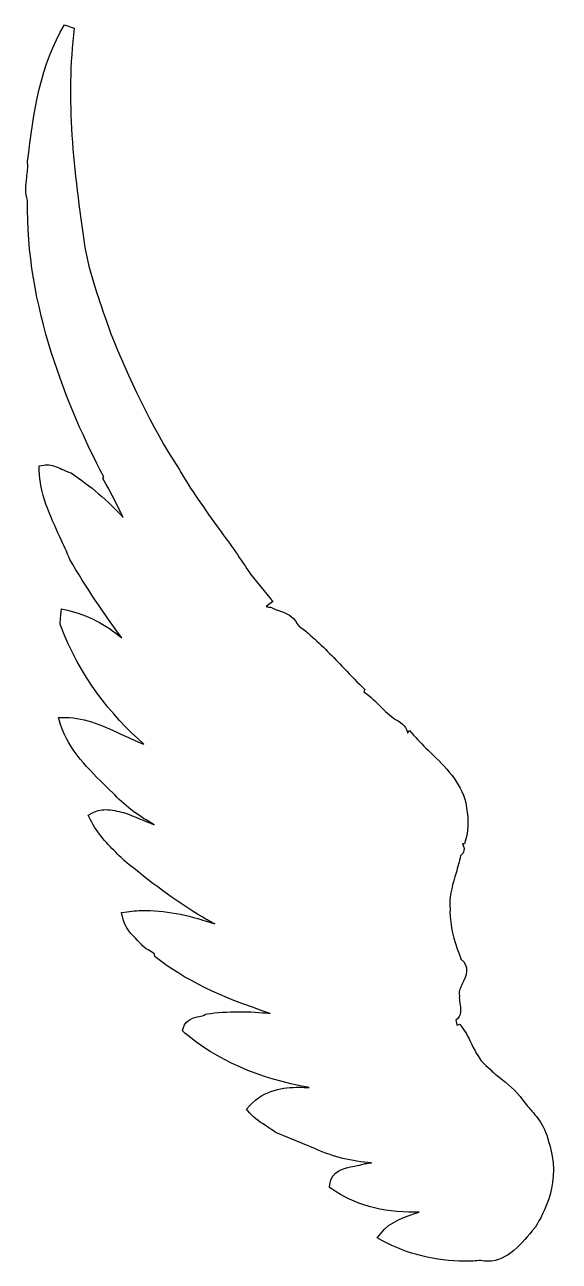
# Model space of a CAD drawing. Header units: centimetres. Extents: x -4.1 to 4.2, y -9.5 to 9.5.
import ezdxf

# ---------------------------------------------------------------- set-up
doc = ezdxf.new("R2010")
doc.units = ezdxf.units.CM
doc.header["$MEASUREMENT"] = 0
doc.layers.add('Camada 1', color=7, linetype='Continuous')

msp = doc.modelspace()

# ---------------------------------------------------------------- linework, layer by layer
at = {"layer": 'Camada 1'}
msp.add_open_spline([(-4.04119, 6.82764), (-4.07331, 5.21545), (-3.42556, 3.62732), (-2.86745, 2.56653), (-2.86745, 2.56653), (-2.86745, 2.56653), (-2.8788, 2.53806), (-2.8788, 2.53806), (-2.8788, 2.53806), (-2.8788, 2.53806), (-2.85898, 2.50401), (-2.85898, 2.50401), (-2.85898, 2.50401), (-2.77127, 2.35357), (-2.69565, 2.20006), (-2.62197, 2.0517), (-2.62197, 2.0517), (-2.6035, 2.01421), (-2.58464, 1.97629), (-2.56598, 1.93878), (-2.56598, 1.93878), (-2.8053, 2.19619), (-3.07255, 2.42474), (-3.36534, 2.62098), (-3.36534, 2.62098), (-3.36534, 2.62098), (-3.37516, 2.6277), (-3.37516, 2.6277), (-3.37516, 2.6277), (-3.37516, 2.6277), (-3.38688, 2.63135), (-3.38688, 2.63135), (-3.38688, 2.63135), (-3.43458, 2.64558), (-3.47692, 2.6654), (-3.51674, 2.68368), (-3.51674, 2.68368), (-3.58791, 2.71601), (-3.66141, 2.74985), (-3.74415, 2.74985), (-3.74415, 2.74985), (-3.75973, 2.74985), (-3.7755, 2.74832), (-3.79148, 2.74601), (-3.79148, 2.74601), (-3.79148, 2.74601), (-3.8598, 2.73524), (-3.8598, 2.73524), (-3.8598, 2.73524), (-3.8598, 2.73524), (-3.8598, 2.6656), (-3.8598, 2.6656), (-3.8598, 2.6656), (-3.85864, 2.32162), (-3.69147, 1.95953), (-3.54391, 1.63963), (-3.54391, 1.63963), (-3.48676, 1.51594), (-3.43289, 1.39875), (-3.39077, 1.28967), (-3.39077, 1.28967), (-3.14241, 0.86028), (-2.85554, 0.45068), (-2.58699, 0.07727), (-2.58699, 0.07727), (-2.82919, 0.28391), (-3.12682, 0.43972), (-3.42733, 0.50706), (-3.42733, 0.50706), (-3.42733, 0.50706), (-3.51718, 0.52706), (-3.51718, 0.52706), (-3.51718, 0.52706), (-3.51718, 0.52706), (-3.52546, 0.43472), (-3.52546, 0.43472), (-3.52546, 0.43472), (-3.52546, 0.43472), (-3.53644, 0.30891), (-3.53644, 0.30891), (-3.53644, 0.30891), (-3.53644, 0.30891), (-3.53758, 0.29084), (-3.53758, 0.29084), (-3.53758, 0.29084), (-3.53758, 0.29084), (-3.53144, 0.27372), (-3.53144, 0.27372), (-3.53144, 0.27372), (-3.24402, -0.50564), (-2.75671, -1.10894), (-2.24766, -1.56278), (-2.24766, -1.56278), (-2.25864, -1.55815), (-2.26978, -1.55318), (-2.28113, -1.54873), (-2.28113, -1.54873), (-2.3708, -1.51179), (-2.46255, -1.46872), (-2.55624, -1.42522), (-2.55624, -1.42522), (-2.84673, -1.28999), (-3.14687, -1.14992), (-3.44889, -1.14992), (-3.44889, -1.14992), (-3.44889, -1.14992), (-3.56164, -1.14992), (-3.56164, -1.14992), (-3.56164, -1.14992), (-3.56164, -1.14992), (-3.53471, -1.25671), (-3.53471, -1.25671), (-3.53471, -1.25671), (-3.39869, -1.66073), (-3.09857, -1.95275), (-2.80769, -2.23556), (-2.80769, -2.23556), (-2.80769, -2.23556), (-2.69688, -2.34407), (-2.69688, -2.34407), (-2.69688, -2.34407), (-2.51641, -2.53338), (-2.31075, -2.67729), (-2.09008, -2.80503), (-2.09008, -2.80503), (-2.23917, -2.74116), (-2.39038, -2.67922), (-2.54469, -2.62207), (-2.54469, -2.62207), (-2.54469, -2.62207), (-2.54874, -2.62035), (-2.54874, -2.62035), (-2.54874, -2.62035), (-2.54874, -2.62035), (-2.5603, -2.61728), (-2.5603, -2.61728), (-2.5603, -2.61728), (-2.65015, -2.59495), (-2.74326, -2.57151), (-2.83655, -2.57151), (-2.83655, -2.57151), (-2.91389, -2.57151), (-2.98064, -2.58765), (-3.03991, -2.62115), (-3.03991, -2.62115), (-3.03991, -2.62115), (-3.10743, -2.65846), (-3.10743, -2.65846), (-3.10743, -2.65846), (-3.10743, -2.65846), (-3.0728, -2.72773), (-3.0728, -2.72773), (-3.0728, -2.72773), (-2.96604, -2.94204), (-2.80673, -3.10209), (-2.65246, -3.25658), (-2.65246, -3.25658), (-2.61743, -3.29198), (-2.58203, -3.3272), (-2.54761, -3.36297), (-2.54761, -3.36297), (-2.14936, -3.68021), (-1.78095, -3.97302), (-1.33846, -4.23273), (-1.33846, -4.23273), (-1.27652, -4.27178), (-1.21553, -4.30449), (-1.15569, -4.33391), (-1.15569, -4.33391), (-1.50237, -4.21559), (-1.85617, -4.12748), (-2.21765, -4.12748), (-2.21765, -4.12748), (-2.31385, -4.12748), (-2.40966, -4.13362), (-2.50258, -4.14634), (-2.50258, -4.14634), (-2.50258, -4.14634), (-2.59013, -4.15751), (-2.59013, -4.15751), (-2.59013, -4.15751), (-2.59013, -4.15751), (-2.57127, -4.24368), (-2.57127, -4.24368), (-2.57127, -4.24368), (-2.53799, -4.39492), (-2.43525, -4.49956), (-2.34426, -4.5919), (-2.34426, -4.5919), (-2.31791, -4.61886), (-2.29155, -4.64521), (-2.2675, -4.6727), (-2.2675, -4.6727), (-2.229, -4.70964), (-2.19016, -4.7316), (-2.15534, -4.75081), (-2.15534, -4.75081), (-2.12227, -4.76891), (-2.08493, -4.78928), (-2.08261, -4.80563), (-2.08261, -4.80563), (-2.08261, -4.80563), (-2.07838, -4.83815), (-2.07838, -4.83815), (-2.07838, -4.83815), (-2.07838, -4.83815), (-2.05279, -4.85815), (-2.05279, -4.85815), (-2.05279, -4.85815), (-1.63435, -5.18867), (-1.05719, -5.47108), (-0.29863, -5.71503), (-0.29863, -5.71503), (-0.45717, -5.69966), (-0.61952, -5.69003), (-0.78152, -5.69003), (-0.78152, -5.69003), (-0.9539, -5.69003), (-1.11974, -5.70141), (-1.27383, -5.72313), (-1.27383, -5.72313), (-1.27383, -5.72313), (-1.295, -5.7262), (-1.295, -5.7262), (-1.295, -5.7262), (-1.295, -5.7262), (-1.31654, -5.74313), (-1.31654, -5.74313), (-1.31654, -5.74313), (-1.32636, -5.75064), (-1.36578, -5.75853), (-1.39176, -5.76393), (-1.39176, -5.76393), (-1.47545, -5.78086), (-1.60184, -5.80663), (-1.63878, -5.93514), (-1.63878, -5.93514), (-1.63878, -5.93514), (-1.65283, -5.98459), (-1.65283, -5.98459), (-1.65283, -5.98459), (-1.65283, -5.98459), (-1.61417, -6.01825), (-1.61417, -6.01825), (-1.61417, -6.01825), (-1.14975, -6.42611), (-0.45987, -6.72776), (0.30409, -6.8605), (0.30409, -6.8605), (0.25022, -6.85743), (0.19656, -6.85553), (0.14346, -6.85553), (0.14346, -6.85553), (-0.08953, -6.85553), (-0.38637, -6.88805), (-0.61743, -7.14102), (-0.61743, -7.14102), (-0.61743, -7.14102), (-0.66648, -7.19433), (-0.66648, -7.19433), (-0.66648, -7.19433), (-0.66648, -7.19433), (-0.61878, -7.24878), (-0.61878, -7.24878), (-0.61878, -7.24878), (-0.5397, -7.33919), (-0.43235, -7.40864), (-0.33732, -7.47021), (-0.33732, -7.47021), (-0.29557, -7.49733), (-0.25575, -7.5231), (-0.22133, -7.5489), (-0.22133, -7.5489), (-0.22133, -7.5489), (-0.21305, -7.55488), (-0.21305, -7.55488), (-0.21305, -7.55488), (-0.21305, -7.55488), (-0.20342, -7.5589), (-0.20342, -7.5589), (-0.20342, -7.5589), (-0.20342, -7.5589), (0.40126, -7.80634), (0.40126, -7.80634), (0.40126, -7.80634), (0.67389, -7.93003), (0.95821, -8.00084), (1.26372, -8.02065), (1.26372, -8.02065), (1.23139, -8.02528), (1.19966, -8.0293), (1.16868, -8.03258), (1.16868, -8.03258), (1.16868, -8.03258), (1.15791, -8.03353), (1.15791, -8.03353), (1.15791, -8.03353), (1.15791, -8.03353), (1.14791, -8.03755), (1.14791, -8.03755), (1.14791, -8.03755), (1.10867, -8.05276), (1.05673, -8.06237), (1.00152, -8.07221), (1.00152, -8.07221), (0.84721, -8.10068), (0.63616, -8.13994), (0.6202, -8.3573), (0.6202, -8.3573), (0.6202, -8.3573), (0.61695, -8.40307), (0.61695, -8.40307), (0.61695, -8.40307), (0.61695, -8.40307), (0.65447, -8.42924), (0.65447, -8.42924), (0.65447, -8.42924), (0.98247, -8.66202), (1.42555, -8.78553), (1.93516, -8.78553), (1.93516, -8.78553), (1.95651, -8.78553), (1.97765, -8.78516), (1.99903, -8.78479), (1.99903, -8.78479), (1.7699, -8.85231), (1.54405, -8.93137), (1.40938, -9.10451), (1.40938, -9.10451), (1.40938, -9.10451), (1.35109, -9.17976), (1.35109, -9.17976), (1.35109, -9.17976), (1.35109, -9.17976), (1.43438, -9.22535), (1.43438, -9.22535), (1.43438, -9.22535), (1.80625, -9.42813), (2.25586, -9.53973), (2.70028, -9.53973), (2.70028, -9.53973), (2.78394, -9.53973), (2.86707, -9.53568), (2.9473, -9.5274), (2.9473, -9.5274), (2.985, -9.53645), (3.02252, -9.54068), (3.05985, -9.54068), (3.05985, -9.54068), (3.36052, -9.54068), (3.58312, -9.26615), (3.77917, -9.02374), (3.77917, -9.02374), (3.79938, -8.99604), (4.15816, -8.48314), (4.04852, -7.91715), (4.04852, -7.91715), (3.96504, -7.48739), (3.86807, -7.37637), (3.73435, -7.22246), (3.73435, -7.22246), (3.69376, -7.17589), (3.64818, -7.12359), (3.597, -7.0549), (3.597, -7.0549), (3.49215, -6.90443), (3.35943, -6.80037), (3.23108, -6.69954), (3.23108, -6.69954), (3.19086, -6.66782), (3.15239, -6.63644), (3.11472, -6.6045), (3.11472, -6.6045), (3.11472, -6.6045), (3.12221, -6.60122), (3.12221, -6.60122), (3.12221, -6.60122), (3.12221, -6.60122), (3.0268, -6.51774), (3.0268, -6.51774), (3.0268, -6.51774), (2.9206, -6.42424), (2.86943, -6.3188), (2.81034, -6.19685), (2.81034, -6.19685), (2.7688, -6.11142), (2.72591, -6.02294), (2.66029, -5.93094), (2.66029, -5.93094), (2.66029, -5.93094), (2.62449, -5.88093), (2.62449, -5.88093), (2.62449, -5.88093), (2.62449, -5.88093), (2.58083, -5.8967), (2.58083, -5.8967), (2.58083, -5.8967), (2.58083, -5.8967), (2.5739, -5.86572), (2.5739, -5.86572), (2.5739, -5.86572), (2.5739, -5.86572), (2.56832, -5.84053), (2.56832, -5.84053), (2.56832, -5.84053), (2.56832, -5.84053), (2.5635, -5.81995), (2.5635, -5.81995), (2.5635, -5.81995), (2.65854, -5.76089), (2.63832, -5.63104), (2.62602, -5.556), (2.62602, -5.556), (2.62004, -5.51965), (2.61351, -5.47845), (2.61734, -5.45578), (2.61734, -5.45578), (2.61734, -5.45578), (2.62062, -5.43845), (2.62062, -5.43845), (2.62062, -5.43845), (2.62062, -5.43845), (2.61639, -5.42152), (2.61639, -5.42152), (2.61639, -5.42152), (2.60522, -5.37768), (2.63621, -5.31301), (2.66624, -5.25028), (2.66624, -5.25028), (2.71683, -5.14524), (2.79282, -4.98673), (2.63565, -4.87417), (2.63565, -4.87417), (2.63565, -4.87417), (2.63277, -4.87226), (2.63277, -4.87226), (2.63277, -4.87226), (2.63277, -4.87226), (2.64142, -4.86821), (2.64142, -4.86821), (2.64142, -4.86821), (2.64142, -4.86821), (2.61277, -4.79704), (2.61277, -4.79704), (2.61277, -4.79704), (2.52697, -4.58447), (2.4804, -4.36879), (2.47058, -4.13794), (2.47058, -4.13794), (2.47058, -4.13794), (2.47828, -4.14027), (2.47828, -4.14027), (2.47828, -4.14027), (2.47828, -4.14027), (2.47309, -4.02811), (2.47309, -4.02811), (2.47309, -4.02811), (2.46695, -3.88322), (2.51775, -3.71222), (2.56678, -3.54694), (2.56678, -3.54694), (2.59258, -3.45997), (2.61911, -3.36996), (2.6374, -3.28413), (2.6374, -3.28413), (2.66492, -3.26143), (2.68262, -3.23293), (2.68894, -3.20065), (2.68894, -3.20065), (2.69569, -3.16562), (2.68452, -3.13138), (2.66394, -3.09945), (2.66394, -3.09945), (2.66394, -3.09945), (2.69627, -3.09829), (2.69627, -3.09829), (2.69627, -3.09829), (2.69627, -3.09829), (2.71339, -3.04368), (2.71339, -3.04368), (2.71339, -3.04368), (2.77459, -2.85146), (2.74956, -2.66197), (2.71646, -2.46882), (2.71646, -2.46882), (2.63777, -2.13867), (2.40039, -1.90976), (2.17105, -1.68851), (2.17105, -1.68851), (2.07929, -1.60001), (1.99232, -1.5165), (1.9152, -1.42726), (1.9152, -1.42726), (1.9152, -1.42726), (1.84765, -1.34855), (1.84765, -1.34855), (1.84765, -1.34855), (1.84765, -1.34855), (1.81783, -1.39051), (1.81783, -1.39051), (1.81783, -1.39051), (1.8059, -1.3118), (1.75568, -1.2366), (1.63217, -1.17868), (1.63217, -1.17868), (1.54618, -1.12558), (1.47173, -1.05017), (1.39227, -0.97032), (1.39227, -0.97032), (1.32337, -0.90087), (1.2526, -0.82951), (1.16698, -0.76831), (1.16698, -0.76831), (1.16698, -0.76831), (1.14409, -0.75196), (1.14409, -0.75196), (1.14409, -0.75196), (1.14409, -0.75196), (1.16084, -0.71579), (1.16084, -0.71579), (1.16084, -0.71579), (1.16084, -0.71579), (1.11927, -0.67578), (1.11927, -0.67578), (1.11927, -0.67578), (1.01156, -0.57267), (0.90766, -0.46374), (0.80375, -0.35508), (0.80375, -0.35508), (0.64042, -0.18366), (0.47133, -0.00686), (0.28376, 0.15128), (0.28376, 0.15128), (0.26394, 0.17033), (0.23526, 0.19263), (0.20661, 0.21459), (0.20661, 0.21459), (0.16753, 0.24496), (0.10869, 0.29039), (0.1031, 0.3154), (0.1031, 0.3154), (0.1031, 0.3154), (0.09887, 0.3331), (0.09887, 0.3331), (0.09887, 0.3331), (0.09887, 0.3331), (0.08752, 0.34752), (0.08752, 0.34752), (0.08752, 0.34752), (0.01346, 0.43986), (-0.07292, 0.46891), (-0.15661, 0.49698), (-0.15661, 0.49698), (-0.19624, 0.51045), (-0.23781, 0.52431), (-0.27917, 0.54603), (-0.27917, 0.54603), (-0.27917, 0.54603), (-0.29552, 0.55468), (-0.29552, 0.55468), (-0.29552, 0.55468), (-0.29552, 0.55468), (-0.32746, 0.55428), (-0.32746, 0.55428), (-0.32746, 0.55428), (-0.334, 0.55447), (-0.34823, 0.55888), (-0.35979, 0.56275), (-0.35979, 0.56275), (-0.35979, 0.56275), (-0.2584, 0.63892), (-0.2584, 0.63892), (-0.2584, 0.63892), (-0.26745, 0.65202), (-0.2765, 0.66297), (-0.28533, 0.6722), (-0.28533, 0.6722), (-0.28533, 0.6722), (-0.60352, 1.06026), (-0.60352, 1.06026), (-0.60352, 1.06026), (-0.74761, 1.29016), (-0.91904, 1.52794), (-1.08527, 1.75783), (-1.08527, 1.75783), (-1.30265, 2.05871), (-1.52755, 2.36963), (-1.70455, 2.68358), (-1.70455, 2.68358), (-2.14916, 3.35268), (-2.48621, 4.11416), (-2.75746, 4.77114), (-2.75746, 4.77114), (-2.75746, 4.77114), (-2.83019, 4.98085), (-2.83019, 4.98085), (-2.83019, 4.98085), (-2.96084, 5.35505), (-3.08432, 5.70864), (-3.15936, 6.10361), (-3.15936, 6.10361), (-3.32943, 7.30196), (-3.45966, 8.38702), (-3.32094, 9.48861), (-3.32094, 9.48861), (-3.32094, 9.48861), (-3.47059, 9.54065), (-3.47059, 9.54065), (-3.47059, 9.54065), (-3.83958, 8.9329), (-3.95078, 8.19471), (-4.04064, 7.42827), (-4.04064, 7.42827), (-4.04064, 7.42827), (-4.04159, 7.41962), (-4.04159, 7.41962), (-4.04159, 7.41962), (-4.04159, 7.41962), (-4.04064, 7.41094), (-4.04064, 7.41094), (-4.04064, 7.41094), (-4.03389, 7.34207), (-4.04334, 7.26648), (-4.05353, 7.18623), (-4.05353, 7.18623), (-4.06889, 7.06465), (-4.08448, 6.93924), (-4.04119, 6.82764)], degree=3, knots=[0, 0, 0, 0, 0.00632911, 0.00632911, 0.00632911, 0.00632911, 0.01265823, 0.01265823, 0.01265823, 0.01265823, 0.01898734, 0.01898734, 0.01898734, 0.01898734, 0.02531646, 0.02531646, 0.02531646, 0.02531646, 0.03164557, 0.03164557, 0.03164557, 0.03164557, 0.03797468, 0.03797468, 0.03797468, 0.03797468, 0.0443038, 0.0443038, 0.0443038, 0.0443038, 0.05063291, 0.05063291, 0.05063291, 0.05063291, 0.05696203, 0.05696203, 0.05696203, 0.05696203, 0.06329114, 0.06329114, 0.06329114, 0.06329114, 0.06962025, 0.06962025, 0.06962025, 0.06962025, 0.07594937, 0.07594937, 0.07594937, 0.07594937, 0.08227848, 0.08227848, 0.08227848, 0.08227848, 0.08860759, 0.08860759, 0.08860759, 0.08860759, 0.09493671, 0.09493671, 0.09493671, 0.09493671, 0.10126582, 0.10126582, 0.10126582, 0.10126582, 0.10759494, 0.10759494, 0.10759494, 0.10759494, 0.11392405, 0.11392405, 0.11392405, 0.11392405, 0.12025316, 0.12025316, 0.12025316, 0.12025316, 0.12658228, 0.12658228, 0.12658228, 0.12658228, 0.13291139, 0.13291139, 0.13291139, 0.13291139, 0.13924051, 0.13924051, 0.13924051, 0.13924051, 0.14556962, 0.14556962, 0.14556962, 0.14556962, 0.15189873, 0.15189873, 0.15189873, 0.15189873, 0.15822785, 0.15822785, 0.15822785, 0.15822785, 0.16455696, 0.16455696, 0.16455696, 0.16455696, 0.17088608, 0.17088608, 0.17088608, 0.17088608, 0.17721519, 0.17721519, 0.17721519, 0.17721519, 0.1835443, 0.1835443, 0.1835443, 0.1835443, 0.18987342, 0.18987342, 0.18987342, 0.18987342, 0.19620253, 0.19620253, 0.19620253, 0.19620253, 0.20253165, 0.20253165, 0.20253165, 0.20253165, 0.20886076, 0.20886076, 0.20886076, 0.20886076, 0.21518987, 0.21518987, 0.21518987, 0.21518987, 0.22151899, 0.22151899, 0.22151899, 0.22151899, 0.2278481, 0.2278481, 0.2278481, 0.2278481, 0.23417722, 0.23417722, 0.23417722, 0.23417722, 0.24050633, 0.24050633, 0.24050633, 0.24050633, 0.24683544, 0.24683544, 0.24683544, 0.24683544, 0.25316456, 0.25316456, 0.25316456, 0.25316456, 0.25949367, 0.25949367, 0.25949367, 0.25949367, 0.26582278, 0.26582278, 0.26582278, 0.26582278, 0.2721519, 0.2721519, 0.2721519, 0.2721519, 0.27848101, 0.27848101, 0.27848101, 0.27848101, 0.28481013, 0.28481013, 0.28481013, 0.28481013, 0.29113924, 0.29113924, 0.29113924, 0.29113924, 0.29746835, 0.29746835, 0.29746835, 0.29746835, 0.30379747, 0.30379747, 0.30379747, 0.30379747, 0.31012658, 0.31012658, 0.31012658, 0.31012658, 0.3164557, 0.3164557, 0.3164557, 0.3164557, 0.32278481, 0.32278481, 0.32278481, 0.32278481, 0.32911392, 0.32911392, 0.32911392, 0.32911392, 0.33544304, 0.33544304, 0.33544304, 0.33544304, 0.34177215, 0.34177215, 0.34177215, 0.34177215, 0.34810127, 0.34810127, 0.34810127, 0.34810127, 0.35443038, 0.35443038, 0.35443038, 0.35443038, 0.36075949, 0.36075949, 0.36075949, 0.36075949, 0.36708861, 0.36708861, 0.36708861, 0.36708861, 0.37341772, 0.37341772, 0.37341772, 0.37341772, 0.37974684, 0.37974684, 0.37974684, 0.37974684, 0.38607595, 0.38607595, 0.38607595, 0.38607595, 0.39240506, 0.39240506, 0.39240506, 0.39240506, 0.39873418, 0.39873418, 0.39873418, 0.39873418, 0.40506329, 0.40506329, 0.40506329, 0.40506329, 0.41139241, 0.41139241, 0.41139241, 0.41139241, 0.41772152, 0.41772152, 0.41772152, 0.41772152, 0.42405063, 0.42405063, 0.42405063, 0.42405063, 0.43037975, 0.43037975, 0.43037975, 0.43037975, 0.43670886, 0.43670886, 0.43670886, 0.43670886, 0.44303797, 0.44303797, 0.44303797, 0.44303797, 0.44936709, 0.44936709, 0.44936709, 0.44936709, 0.4556962, 0.4556962, 0.4556962, 0.4556962, 0.46202532, 0.46202532, 0.46202532, 0.46202532, 0.46835443, 0.46835443, 0.46835443, 0.46835443, 0.47468354, 0.47468354, 0.47468354, 0.47468354, 0.48101266, 0.48101266, 0.48101266, 0.48101266, 0.48734177, 0.48734177, 0.48734177, 0.48734177, 0.49367089, 0.49367089, 0.49367089, 0.49367089, 0.5, 0.5, 0.5, 0.5, 0.50632911, 0.50632911, 0.50632911, 0.50632911, 0.51265823, 0.51265823, 0.51265823, 0.51265823, 0.51898734, 0.51898734, 0.51898734, 0.51898734, 0.52531646, 0.52531646, 0.52531646, 0.52531646, 0.53164557, 0.53164557, 0.53164557, 0.53164557, 0.53797468, 0.53797468, 0.53797468, 0.53797468, 0.5443038, 0.5443038, 0.5443038, 0.5443038, 0.55063291, 0.55063291, 0.55063291, 0.55063291, 0.55696203, 0.55696203, 0.55696203, 0.55696203, 0.56329114, 0.56329114, 0.56329114, 0.56329114, 0.56962025, 0.56962025, 0.56962025, 0.56962025, 0.57594937, 0.57594937, 0.57594937, 0.57594937, 0.58227848, 0.58227848, 0.58227848, 0.58227848, 0.58860759, 0.58860759, 0.58860759, 0.58860759, 0.59493671, 0.59493671, 0.59493671, 0.59493671, 0.60126582, 0.60126582, 0.60126582, 0.60126582, 0.60759494, 0.60759494, 0.60759494, 0.60759494, 0.61392405, 0.61392405, 0.61392405, 0.61392405, 0.62025316, 0.62025316, 0.62025316, 0.62025316, 0.62658228, 0.62658228, 0.62658228, 0.62658228, 0.63291139, 0.63291139, 0.63291139, 0.63291139, 0.63924051, 0.63924051, 0.63924051, 0.63924051, 0.64556962, 0.64556962, 0.64556962, 0.64556962, 0.65189873, 0.65189873, 0.65189873, 0.65189873, 0.65822785, 0.65822785, 0.65822785, 0.65822785, 0.66455696, 0.66455696, 0.66455696, 0.66455696, 0.67088608, 0.67088608, 0.67088608, 0.67088608, 0.67721519, 0.67721519, 0.67721519, 0.67721519, 0.6835443, 0.6835443, 0.6835443, 0.6835443, 0.68987342, 0.68987342, 0.68987342, 0.68987342, 0.69620253, 0.69620253, 0.69620253, 0.69620253, 0.70253165, 0.70253165, 0.70253165, 0.70253165, 0.70886076, 0.70886076, 0.70886076, 0.70886076, 0.71518987, 0.71518987, 0.71518987, 0.71518987, 0.72151899, 0.72151899, 0.72151899, 0.72151899, 0.7278481, 0.7278481, 0.7278481, 0.7278481, 0.73417722, 0.73417722, 0.73417722, 0.73417722, 0.74050633, 0.74050633, 0.74050633, 0.74050633, 0.74683544, 0.74683544, 0.74683544, 0.74683544, 0.75316456, 0.75316456, 0.75316456, 0.75316456, 0.75949367, 0.75949367, 0.75949367, 0.75949367, 0.76582278, 0.76582278, 0.76582278, 0.76582278, 0.7721519, 0.7721519, 0.7721519, 0.7721519, 0.77848101, 0.77848101, 0.77848101, 0.77848101, 0.78481013, 0.78481013, 0.78481013, 0.78481013, 0.79113924, 0.79113924, 0.79113924, 0.79113924, 0.79746835, 0.79746835, 0.79746835, 0.79746835, 0.80379747, 0.80379747, 0.80379747, 0.80379747, 0.81012658, 0.81012658, 0.81012658, 0.81012658, 0.8164557, 0.8164557, 0.8164557, 0.8164557, 0.82278481, 0.82278481, 0.82278481, 0.82278481, 0.82911392, 0.82911392, 0.82911392, 0.82911392, 0.83544304, 0.83544304, 0.83544304, 0.83544304, 0.84177215, 0.84177215, 0.84177215, 0.84177215, 0.84810127, 0.84810127, 0.84810127, 0.84810127, 0.85443038, 0.85443038, 0.85443038, 0.85443038, 0.86075949, 0.86075949, 0.86075949, 0.86075949, 0.86708861, 0.86708861, 0.86708861, 0.86708861, 0.87341772, 0.87341772, 0.87341772, 0.87341772, 0.87974684, 0.87974684, 0.87974684, 0.87974684, 0.88607595, 0.88607595, 0.88607595, 0.88607595, 0.89240506, 0.89240506, 0.89240506, 0.89240506, 0.89873418, 0.89873418, 0.89873418, 0.89873418, 0.90506329, 0.90506329, 0.90506329, 0.90506329, 0.91139241, 0.91139241, 0.91139241, 0.91139241, 0.91772152, 0.91772152, 0.91772152, 0.91772152, 0.92405063, 0.92405063, 0.92405063, 0.92405063, 0.93037975, 0.93037975, 0.93037975, 0.93037975, 0.93670886, 0.93670886, 0.93670886, 0.93670886, 0.94303797, 0.94303797, 0.94303797, 0.94303797, 0.94936709, 0.94936709, 0.94936709, 0.94936709, 0.9556962, 0.9556962, 0.9556962, 0.9556962, 0.96202532, 0.96202532, 0.96202532, 0.96202532, 0.96835443, 0.96835443, 0.96835443, 0.96835443, 0.97468354, 0.97468354, 0.97468354, 0.97468354, 0.98101266, 0.98101266, 0.98101266, 0.98101266, 0.98734177, 0.98734177, 0.98734177, 0.98734177, 1, 1, 1, 1], dxfattribs=at)

doc.saveas('drawing.dxf')
